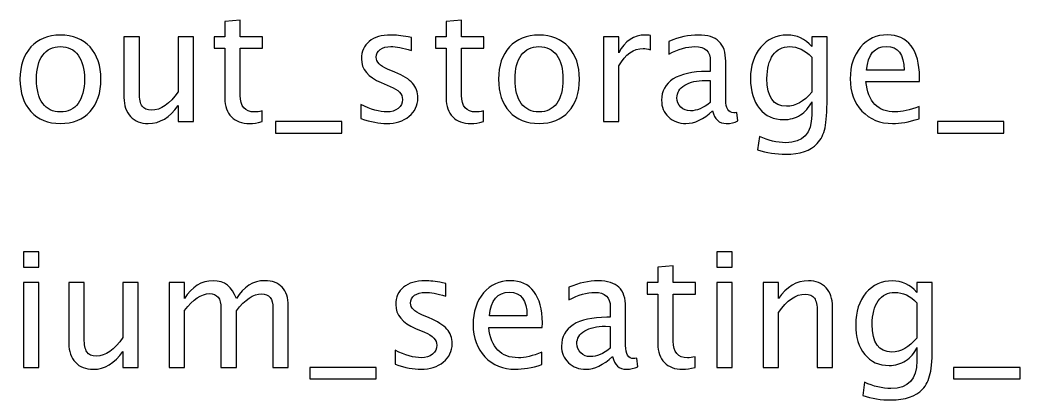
# Model space of a CAD drawing. Header units: centimetres. Extents: x -70 to 51, y -60 to 73.
# Drawn here: x -14.43 to 17.35, y 59.83 to 71.9 of the extents above; entities that cross this region are included whole.
import ezdxf

# ---------------------------------------------------------------- set-up
doc = ezdxf.new("R2010")
doc.units = ezdxf.units.CM
doc.header["$MEASUREMENT"] = 0
doc.layers.add('Layer 1', color=7, linetype='Continuous')

msp = doc.modelspace()

# ---------------------------------------------------------------- linework, layer by layer
at = {"layer": 'Layer 1'}
for points, knots in [([(-6.73418, 68.67129), (-6.88489, 68.6298), (-7.01612, 68.60948), (-7.12703, 68.60948), (-7.12703, 68.60948), (-7.37595, 68.60948), (-7.56984, 68.6806), (-7.70869, 68.82284), (-7.70869, 68.82284), (-7.84839, 68.96508), (-7.91782, 69.16235), (-7.91782, 69.41551), (-7.91782, 69.41551), (-7.91782, 69.41551), (-7.91782, 70.99708), (-7.91782, 70.99708), (-7.91782, 70.99708), (-7.91782, 70.99708), (-8.25479, 70.99708), (-8.25479, 70.99708), (-8.25479, 70.99708), (-8.25479, 70.99708), (-8.25479, 71.36284), (-8.25479, 71.36284), (-8.25479, 71.36284), (-8.25479, 71.36284), (-7.91782, 71.36284), (-7.91782, 71.36284), (-7.91782, 71.36284), (-7.91782, 71.36284), (-7.91782, 71.84967), (-7.91782, 71.84967), (-7.91782, 71.84967), (-7.91782, 71.84967), (-7.43014, 71.89624), (-7.43014, 71.89624), (-7.43014, 71.89624), (-7.43014, 71.89624), (-7.43014, 71.36284), (-7.43014, 71.36284), (-7.43014, 71.36284), (-7.43014, 71.36284), (-6.72402, 71.36284), (-6.72402, 71.36284), (-6.72402, 71.36284), (-6.72402, 71.36284), (-6.72402, 70.99708), (-6.72402, 70.99708), (-6.72402, 70.99708), (-6.72402, 70.99708), (-7.43014, 70.99708), (-7.43014, 70.99708), (-7.43014, 70.99708), (-7.43014, 70.99708), (-7.43014, 69.50356), (-7.43014, 69.50356), (-7.43014, 69.50356), (-7.43014, 69.15135), (-7.27689, 68.97524), (-6.97125, 68.97524), (-6.97125, 68.97524), (-6.90605, 68.97524), (-6.82731, 68.98625), (-6.73418, 69.00741), (-6.73418, 69.00741), (-6.73418, 69.00741), (-6.73418, 68.67129), (-6.73418, 68.67129)], [0, 0, 0, 0, 0.05555556, 0.05555556, 0.05555556, 0.05555556, 0.11111111, 0.11111111, 0.11111111, 0.11111111, 0.16666667, 0.16666667, 0.16666667, 0.16666667, 0.22222222, 0.22222222, 0.22222222, 0.22222222, 0.27777778, 0.27777778, 0.27777778, 0.27777778, 0.33333333, 0.33333333, 0.33333333, 0.33333333, 0.38888889, 0.38888889, 0.38888889, 0.38888889, 0.44444444, 0.44444444, 0.44444444, 0.44444444, 0.5, 0.5, 0.5, 0.5, 0.55555556, 0.55555556, 0.55555556, 0.55555556, 0.61111111, 0.61111111, 0.61111111, 0.61111111, 0.66666667, 0.66666667, 0.66666667, 0.66666667, 0.72222222, 0.72222222, 0.72222222, 0.72222222, 0.77777778, 0.77777778, 0.77777778, 0.77777778, 0.83333333, 0.83333333, 0.83333333, 0.83333333, 0.88888889, 0.88888889, 0.88888889, 0.88888889, 1, 1, 1, 1]), ([(0.29569, 68.67129), (0.14498, 68.6298), (0.01375, 68.60948), (-0.09716, 68.60948), (-0.09716, 68.60948), (-0.34608, 68.60948), (-0.53997, 68.6806), (-0.67882, 68.82284), (-0.67882, 68.82284), (-0.81852, 68.96508), (-0.88795, 69.16235), (-0.88795, 69.41551), (-0.88795, 69.41551), (-0.88795, 69.41551), (-0.88795, 70.99708), (-0.88795, 70.99708), (-0.88795, 70.99708), (-0.88795, 70.99708), (-1.22492, 70.99708), (-1.22492, 70.99708), (-1.22492, 70.99708), (-1.22492, 70.99708), (-1.22492, 71.36284), (-1.22492, 71.36284), (-1.22492, 71.36284), (-1.22492, 71.36284), (-0.88795, 71.36284), (-0.88795, 71.36284), (-0.88795, 71.36284), (-0.88795, 71.36284), (-0.88795, 71.84967), (-0.88795, 71.84967), (-0.88795, 71.84967), (-0.88795, 71.84967), (-0.40027, 71.89624), (-0.40027, 71.89624), (-0.40027, 71.89624), (-0.40027, 71.89624), (-0.40027, 71.36284), (-0.40027, 71.36284), (-0.40027, 71.36284), (-0.40027, 71.36284), (0.30585, 71.36284), (0.30585, 71.36284), (0.30585, 71.36284), (0.30585, 71.36284), (0.30585, 70.99708), (0.30585, 70.99708), (0.30585, 70.99708), (0.30585, 70.99708), (-0.40027, 70.99708), (-0.40027, 70.99708), (-0.40027, 70.99708), (-0.40027, 70.99708), (-0.40027, 69.50356), (-0.40027, 69.50356), (-0.40027, 69.50356), (-0.40027, 69.15135), (-0.24702, 68.97524), (0.05862, 68.97524), (0.05862, 68.97524), (0.12382, 68.97524), (0.20256, 68.98625), (0.29569, 69.00741), (0.29569, 69.00741), (0.29569, 69.00741), (0.29569, 68.67129), (0.29569, 68.67129)], [0, 0, 0, 0, 0.05555556, 0.05555556, 0.05555556, 0.05555556, 0.11111111, 0.11111111, 0.11111111, 0.11111111, 0.16666667, 0.16666667, 0.16666667, 0.16666667, 0.22222222, 0.22222222, 0.22222222, 0.22222222, 0.27777778, 0.27777778, 0.27777778, 0.27777778, 0.33333333, 0.33333333, 0.33333333, 0.33333333, 0.38888889, 0.38888889, 0.38888889, 0.38888889, 0.44444444, 0.44444444, 0.44444444, 0.44444444, 0.5, 0.5, 0.5, 0.5, 0.55555556, 0.55555556, 0.55555556, 0.55555556, 0.61111111, 0.61111111, 0.61111111, 0.61111111, 0.66666667, 0.66666667, 0.66666667, 0.66666667, 0.72222222, 0.72222222, 0.72222222, 0.72222222, 0.77777778, 0.77777778, 0.77777778, 0.77777778, 0.83333333, 0.83333333, 0.83333333, 0.83333333, 0.88888889, 0.88888889, 0.88888889, 0.88888889, 1, 1, 1, 1]), ([(-13.14006, 68.60948), (-13.53545, 68.60948), (-13.84872, 68.73563), (-14.07901, 68.98794), (-14.07901, 68.98794), (-14.31015, 69.24025), (-14.4253, 69.58315), (-14.4253, 70.01579), (-14.4253, 70.01579), (-14.4253, 70.44759), (-14.31015, 70.78965), (-14.07901, 71.04111), (-14.07901, 71.04111), (-13.84872, 71.29257), (-13.53545, 71.41872), (-13.14006, 71.41872), (-13.14006, 71.41872), (-12.74467, 71.41872), (-12.4314, 71.29257), (-12.20111, 71.04111), (-12.20111, 71.04111), (-11.96997, 70.78965), (-11.85482, 70.44759), (-11.85482, 70.01579), (-11.85482, 70.01579), (-11.85482, 69.58315), (-11.96997, 69.24025), (-12.20111, 68.98794), (-12.20111, 68.98794), (-12.4314, 68.73563), (-12.74467, 68.60948), (-13.14006, 68.60948)], [0, 0, 0, 0, 0.11111111, 0.11111111, 0.11111111, 0.11111111, 0.22222222, 0.22222222, 0.22222222, 0.22222222, 0.33333333, 0.33333333, 0.33333333, 0.33333333, 0.44444444, 0.44444444, 0.44444444, 0.44444444, 0.55555556, 0.55555556, 0.55555556, 0.55555556, 0.66666667, 0.66666667, 0.66666667, 0.66666667, 0.77777778, 0.77777778, 0.77777778, 0.77777778, 1, 1, 1, 1]), ([(-9.40457, 68.67044), (-9.40457, 68.67044), (-9.40457, 69.17675), (-9.40457, 69.17675), (-9.40457, 69.17675), (-9.6645, 68.79829), (-9.9803, 68.60948), (-10.35114, 68.60948), (-10.35114, 68.60948), (-10.58652, 68.60948), (-10.77363, 68.68314), (-10.91248, 68.83131), (-10.91248, 68.83131), (-11.05218, 68.97947), (-11.12161, 69.17844), (-11.12161, 69.4299), (-11.12161, 69.4299), (-11.12161, 69.4299), (-11.12161, 71.36284), (-11.12161, 71.36284), (-11.12161, 71.36284), (-11.12161, 71.36284), (-10.63393, 71.36284), (-10.63393, 71.36284), (-10.63393, 71.36284), (-10.63393, 71.36284), (-10.63393, 69.58907), (-10.63393, 69.58907), (-10.63393, 69.58907), (-10.63393, 69.38672), (-10.6043, 69.24363), (-10.54588, 69.15897), (-10.54588, 69.15897), (-10.48661, 69.07345), (-10.3884, 69.03112), (-10.25039, 69.03112), (-10.25039, 69.03112), (-9.95236, 69.03112), (-9.66958, 69.2267), (-9.40457, 69.61871), (-9.40457, 69.61871), (-9.40457, 69.61871), (-9.40457, 71.36284), (-9.40457, 71.36284), (-9.40457, 71.36284), (-9.40457, 71.36284), (-8.91689, 71.36284), (-8.91689, 71.36284), (-8.91689, 71.36284), (-8.91689, 71.36284), (-8.91689, 68.67044), (-8.91689, 68.67044), (-8.91689, 68.67044), (-8.91689, 68.67044), (-9.40457, 68.67044), (-9.40457, 68.67044)], [0, 0, 0, 0, 0.06666667, 0.06666667, 0.06666667, 0.06666667, 0.13333333, 0.13333333, 0.13333333, 0.13333333, 0.2, 0.2, 0.2, 0.2, 0.26666667, 0.26666667, 0.26666667, 0.26666667, 0.33333333, 0.33333333, 0.33333333, 0.33333333, 0.4, 0.4, 0.4, 0.4, 0.46666667, 0.46666667, 0.46666667, 0.46666667, 0.53333333, 0.53333333, 0.53333333, 0.53333333, 0.6, 0.6, 0.6, 0.6, 0.66666667, 0.66666667, 0.66666667, 0.66666667, 0.73333333, 0.73333333, 0.73333333, 0.73333333, 0.8, 0.8, 0.8, 0.8, 0.86666667, 0.86666667, 0.86666667, 0.86666667, 1, 1, 1, 1]), ([(-3.59474, 68.76696), (-3.59474, 68.76696), (-3.59474, 69.214), (-3.59474, 69.214), (-3.59474, 69.214), (-3.27555, 69.05483), (-2.99869, 68.97524), (-2.76247, 68.97524), (-2.76247, 68.97524), (-2.62192, 68.97524), (-2.50508, 69.01334), (-2.41279, 69.08954), (-2.41279, 69.08954), (-2.32051, 69.16489), (-2.27394, 69.25972), (-2.27394, 69.37402), (-2.27394, 69.37402), (-2.27394, 69.54081), (-2.40348, 69.67882), (-2.66256, 69.78804), (-2.66256, 69.78804), (-2.66256, 69.78804), (-2.94789, 69.90911), (-2.94789, 69.90911), (-2.94789, 69.90911), (-3.36868, 70.08353), (-3.5795, 70.33583), (-3.5795, 70.66349), (-3.5795, 70.66349), (-3.5795, 70.89802), (-3.49653, 71.08259), (-3.33058, 71.21721), (-3.33058, 71.21721), (-3.16463, 71.35183), (-2.93688, 71.41872), (-2.64817, 71.41872), (-2.64817, 71.41872), (-2.49831, 71.41872), (-2.31204, 71.3984), (-2.09106, 71.35691), (-2.09106, 71.35691), (-2.09106, 71.35691), (-1.98946, 71.33744), (-1.98946, 71.33744), (-1.98946, 71.33744), (-1.98946, 71.33744), (-1.98946, 70.93104), (-1.98946, 70.93104), (-1.98946, 70.93104), (-2.26124, 71.01232), (-2.47799, 71.05296), (-2.6397, 71.05296), (-2.6397, 71.05296), (-2.78194, 71.05296), (-2.89455, 71.02163), (-2.98006, 70.95983), (-2.98006, 70.95983), (-3.06473, 70.89802), (-3.10706, 70.81505), (-3.10706, 70.71091), (-3.10706, 70.71091), (-3.10706, 70.56443), (-2.98853, 70.43997), (-2.75061, 70.33922), (-2.75061, 70.33922), (-2.75061, 70.33922), (-2.51609, 70.24016), (-2.51609, 70.24016), (-2.51609, 70.24016), (-2.25023, 70.1284), (-2.06227, 70.00987), (-1.95221, 69.88541), (-1.95221, 69.88541), (-1.84129, 69.76095), (-1.78626, 69.60516), (-1.78626, 69.41889), (-1.78626, 69.41889), (-1.78626, 69.18267), (-1.87939, 68.98879), (-2.06651, 68.83723), (-2.06651, 68.83723), (-2.25277, 68.68568), (-2.49153, 68.60948), (-2.78194, 68.60948), (-2.78194, 68.60948), (-3.00546, 68.60948), (-3.27555, 68.66197), (-3.59474, 68.76696)], [0, 0, 0, 0, 0.04347826, 0.04347826, 0.04347826, 0.04347826, 0.08695652, 0.08695652, 0.08695652, 0.08695652, 0.13043478, 0.13043478, 0.13043478, 0.13043478, 0.17391304, 0.17391304, 0.17391304, 0.17391304, 0.2173913, 0.2173913, 0.2173913, 0.2173913, 0.26086957, 0.26086957, 0.26086957, 0.26086957, 0.30434783, 0.30434783, 0.30434783, 0.30434783, 0.34782609, 0.34782609, 0.34782609, 0.34782609, 0.39130435, 0.39130435, 0.39130435, 0.39130435, 0.43478261, 0.43478261, 0.43478261, 0.43478261, 0.47826087, 0.47826087, 0.47826087, 0.47826087, 0.52173913, 0.52173913, 0.52173913, 0.52173913, 0.56521739, 0.56521739, 0.56521739, 0.56521739, 0.60869565, 0.60869565, 0.60869565, 0.60869565, 0.65217391, 0.65217391, 0.65217391, 0.65217391, 0.69565217, 0.69565217, 0.69565217, 0.69565217, 0.73913043, 0.73913043, 0.73913043, 0.73913043, 0.7826087, 0.7826087, 0.7826087, 0.7826087, 0.82608696, 0.82608696, 0.82608696, 0.82608696, 0.86956522, 0.86956522, 0.86956522, 0.86956522, 0.91304348, 0.91304348, 0.91304348, 0.91304348, 1, 1, 1, 1]), ([(2.06353, 68.60948), (1.66814, 68.60948), (1.35487, 68.73563), (1.12458, 68.98794), (1.12458, 68.98794), (0.89344, 69.24025), (0.77829, 69.58315), (0.77829, 70.01579), (0.77829, 70.01579), (0.77829, 70.44759), (0.89344, 70.78965), (1.12458, 71.04111), (1.12458, 71.04111), (1.35487, 71.29257), (1.66814, 71.41872), (2.06353, 71.41872), (2.06353, 71.41872), (2.45892, 71.41872), (2.77219, 71.29257), (3.00248, 71.04111), (3.00248, 71.04111), (3.23362, 70.78965), (3.34877, 70.44759), (3.34877, 70.01579), (3.34877, 70.01579), (3.34877, 69.58315), (3.23362, 69.24025), (3.00248, 68.98794), (3.00248, 68.98794), (2.77219, 68.73563), (2.45892, 68.60948), (2.06353, 68.60948)], [0, 0, 0, 0, 0.11111111, 0.11111111, 0.11111111, 0.11111111, 0.22222222, 0.22222222, 0.22222222, 0.22222222, 0.33333333, 0.33333333, 0.33333333, 0.33333333, 0.44444444, 0.44444444, 0.44444444, 0.44444444, 0.55555556, 0.55555556, 0.55555556, 0.55555556, 0.66666667, 0.66666667, 0.66666667, 0.66666667, 0.77777778, 0.77777778, 0.77777778, 0.77777778, 1, 1, 1, 1]), ([(4.11246, 68.67044), (4.11246, 68.67044), (4.11246, 71.36284), (4.11246, 71.36284), (4.11246, 71.36284), (4.11246, 71.36284), (4.60014, 71.36284), (4.60014, 71.36284), (4.60014, 71.36284), (4.60014, 71.36284), (4.60014, 70.85399), (4.60014, 70.85399), (4.60014, 70.85399), (4.79403, 71.23076), (5.07512, 71.41872), (5.44427, 71.41872), (5.44427, 71.41872), (5.49422, 71.41872), (5.54671, 71.41449), (5.6009, 71.40602), (5.6009, 71.40602), (5.6009, 71.40602), (5.6009, 70.94967), (5.6009, 70.94967), (5.6009, 70.94967), (5.51623, 70.97761), (5.44173, 70.992), (5.37738, 70.992), (5.37738, 70.992), (5.0675, 70.992), (4.80842, 70.80912), (4.60014, 70.44251), (4.60014, 70.44251), (4.60014, 70.44251), (4.60014, 68.67044), (4.60014, 68.67044), (4.60014, 68.67044), (4.60014, 68.67044), (4.11246, 68.67044), (4.11246, 68.67044)], [0, 0, 0, 0, 0.09090909, 0.09090909, 0.09090909, 0.09090909, 0.18181818, 0.18181818, 0.18181818, 0.18181818, 0.27272727, 0.27272727, 0.27272727, 0.27272727, 0.36363636, 0.36363636, 0.36363636, 0.36363636, 0.45454545, 0.45454545, 0.45454545, 0.45454545, 0.54545455, 0.54545455, 0.54545455, 0.54545455, 0.63636364, 0.63636364, 0.63636364, 0.63636364, 0.72727273, 0.72727273, 0.72727273, 0.72727273, 0.81818182, 0.81818182, 0.81818182, 0.81818182, 1, 1, 1, 1]), ([(7.57872, 69.01334), (7.28577, 68.7441), (7.00383, 68.60948), (6.7329, 68.60948), (6.7329, 68.60948), (6.51022, 68.60948), (6.3248, 68.67891), (6.17833, 68.81861), (6.17833, 68.81861), (6.03101, 68.95831), (5.95735, 69.13441), (5.95735, 69.34693), (5.95735, 69.34693), (5.95735, 69.64072), (6.08096, 69.86678), (6.32819, 70.02426), (6.32819, 70.02426), (6.57542, 70.18174), (6.93017, 70.26048), (7.39245, 70.26048), (7.39245, 70.26048), (7.39245, 70.26048), (7.50675, 70.26048), (7.50675, 70.26048), (7.50675, 70.26048), (7.50675, 70.26048), (7.50675, 70.58475), (7.50675, 70.58475), (7.50675, 70.58475), (7.50675, 70.89717), (7.34419, 71.05296), (7.01822, 71.05296), (7.01822, 71.05296), (6.76592, 71.05296), (6.4899, 70.97337), (6.19103, 70.8142), (6.19103, 70.8142), (6.19103, 70.8142), (6.19103, 71.21552), (6.19103, 71.21552), (6.19103, 71.21552), (6.51954, 71.35099), (6.82942, 71.41872), (7.11982, 71.41872), (7.11982, 71.41872), (7.4187, 71.41872), (7.63968, 71.35099), (7.78107, 71.21467), (7.78107, 71.21467), (7.92331, 71.07836), (7.99443, 70.86839), (7.99443, 70.58475), (7.99443, 70.58475), (7.99443, 70.58475), (7.99443, 69.36809), (7.99443, 69.36809), (7.99443, 69.36809), (7.99443, 69.08954), (8.07994, 68.94984), (8.25182, 68.94984), (8.25182, 68.94984), (8.27298, 68.94984), (8.30431, 68.95323), (8.3458, 68.96), (8.3458, 68.96), (8.3458, 68.96), (8.38051, 68.68907), (8.38051, 68.68907), (8.38051, 68.68907), (8.2696, 68.63573), (8.14768, 68.60948), (8.0139, 68.60948), (8.0139, 68.60948), (7.78615, 68.60948), (7.64137, 68.7441), (7.57872, 69.01334)], [0, 0, 0, 0, 0.05, 0.05, 0.05, 0.05, 0.1, 0.1, 0.1, 0.1, 0.15, 0.15, 0.15, 0.15, 0.2, 0.2, 0.2, 0.2, 0.25, 0.25, 0.25, 0.25, 0.3, 0.3, 0.3, 0.3, 0.35, 0.35, 0.35, 0.35, 0.4, 0.4, 0.4, 0.4, 0.45, 0.45, 0.45, 0.45, 0.5, 0.5, 0.5, 0.5, 0.55, 0.55, 0.55, 0.55, 0.6, 0.6, 0.6, 0.6, 0.65, 0.65, 0.65, 0.65, 0.7, 0.7, 0.7, 0.7, 0.75, 0.75, 0.75, 0.75, 0.8, 0.8, 0.8, 0.8, 0.85, 0.85, 0.85, 0.85, 0.9, 0.9, 0.9, 0.9, 1, 1, 1, 1]), ([(9.0062, 67.77636), (9.0062, 67.77636), (9.06377, 68.198), (9.06377, 68.198), (9.06377, 68.198), (9.34656, 68.06592), (9.62681, 67.99988), (9.90367, 67.99988), (9.90367, 67.99988), (10.45315, 67.99988), (10.72832, 68.29113), (10.72832, 68.87279), (10.72832, 68.87279), (10.72832, 68.87279), (10.72832, 69.29613), (10.72832, 69.29613), (10.72832, 69.29613), (10.64365, 69.11748), (10.52343, 68.97947), (10.36679, 68.88041), (10.36679, 68.88041), (10.21016, 68.78135), (10.03575, 68.7314), (9.84355, 68.7314), (9.84355, 68.7314), (9.51759, 68.7314), (9.25935, 68.84824), (9.06885, 69.08192), (9.06885, 69.08192), (8.87835, 69.3156), (8.78268, 69.63225), (8.78268, 70.03188), (8.78268, 70.03188), (8.78268, 70.44082), (8.89105, 70.77441), (9.1078, 71.03264), (9.1078, 71.03264), (9.32539, 71.29003), (9.60564, 71.41872), (9.95023, 71.41872), (9.95023, 71.41872), (10.25165, 71.41872), (10.51157, 71.2968), (10.72832, 71.05211), (10.72832, 71.05211), (10.72832, 71.05211), (10.72832, 71.36284), (10.72832, 71.36284), (10.72832, 71.36284), (10.72832, 71.36284), (11.216, 71.36284), (11.216, 71.36284), (11.216, 71.36284), (11.216, 71.36284), (11.216, 69.40535), (11.216, 69.40535), (11.216, 69.40535), (11.216, 68.98455), (11.19399, 68.67298), (11.14996, 68.47063), (11.14996, 68.47063), (11.10678, 68.26827), (11.02381, 68.10233), (10.90358, 67.97363), (10.90358, 67.97363), (10.69022, 67.74757), (10.35663, 67.63412), (9.90367, 67.63412), (9.90367, 67.63412), (9.59294, 67.63412), (9.29407, 67.68153), (9.0062, 67.77636)], [0, 0, 0, 0, 0.05263158, 0.05263158, 0.05263158, 0.05263158, 0.10526316, 0.10526316, 0.10526316, 0.10526316, 0.15789474, 0.15789474, 0.15789474, 0.15789474, 0.21052632, 0.21052632, 0.21052632, 0.21052632, 0.26315789, 0.26315789, 0.26315789, 0.26315789, 0.31578947, 0.31578947, 0.31578947, 0.31578947, 0.36842105, 0.36842105, 0.36842105, 0.36842105, 0.42105263, 0.42105263, 0.42105263, 0.42105263, 0.47368421, 0.47368421, 0.47368421, 0.47368421, 0.52631579, 0.52631579, 0.52631579, 0.52631579, 0.57894737, 0.57894737, 0.57894737, 0.57894737, 0.63157895, 0.63157895, 0.63157895, 0.63157895, 0.68421053, 0.68421053, 0.68421053, 0.68421053, 0.73684211, 0.73684211, 0.73684211, 0.73684211, 0.78947368, 0.78947368, 0.78947368, 0.78947368, 0.84210526, 0.84210526, 0.84210526, 0.84210526, 0.89473684, 0.89473684, 0.89473684, 0.89473684, 1, 1, 1, 1]), ([(14.13954, 68.7568), (13.81188, 68.65859), (13.53163, 68.60948), (13.29795, 68.60948), (13.29795, 68.60948), (12.89917, 68.60948), (12.5749, 68.74156), (12.32513, 69.00487), (12.32513, 69.00487), (12.07537, 69.26819), (11.95006, 69.60939), (11.95006, 70.02934), (11.95006, 70.02934), (11.95006, 70.43659), (12.06013, 70.77102), (12.28111, 71.03264), (12.28111, 71.03264), (12.50209, 71.29341), (12.78487, 71.4238), (13.12947, 71.4238), (13.12947, 71.4238), (13.45543, 71.4238), (13.70774, 71.30781), (13.88554, 71.07582), (13.88554, 71.07582), (14.06334, 70.84383), (14.15224, 70.51533), (14.15224, 70.08945), (14.15224, 70.08945), (14.15224, 70.08945), (14.1497, 69.94044), (14.1497, 69.94044), (14.1497, 69.94044), (14.1497, 69.94044), (12.4479, 69.94044), (12.4479, 69.94044), (12.4479, 69.94044), (12.51902, 69.29697), (12.83313, 68.97524), (13.38939, 68.97524), (13.38939, 68.97524), (13.59344, 68.97524), (13.84321, 69.03281), (14.13954, 69.14796), (14.13954, 69.14796), (14.13954, 69.14796), (14.13954, 68.7568), (14.13954, 68.7568)], [0, 0, 0, 0, 0.07692308, 0.07692308, 0.07692308, 0.07692308, 0.15384615, 0.15384615, 0.15384615, 0.15384615, 0.23076923, 0.23076923, 0.23076923, 0.23076923, 0.30769231, 0.30769231, 0.30769231, 0.30769231, 0.38461538, 0.38461538, 0.38461538, 0.38461538, 0.46153846, 0.46153846, 0.46153846, 0.46153846, 0.53846154, 0.53846154, 0.53846154, 0.53846154, 0.61538462, 0.61538462, 0.61538462, 0.61538462, 0.69230769, 0.69230769, 0.69230769, 0.69230769, 0.76923077, 0.76923077, 0.76923077, 0.76923077, 0.84615385, 0.84615385, 0.84615385, 0.84615385, 1, 1, 1, 1]), ([(-13.14091, 68.97524), (-12.89961, 68.97524), (-12.71165, 69.06583), (-12.57787, 69.24787), (-12.57787, 69.24787), (-12.44495, 69.42905), (-12.37806, 69.68559), (-12.37806, 70.01579), (-12.37806, 70.01579), (-12.37806, 70.34515), (-12.44495, 70.60084), (-12.57787, 70.78203), (-12.57787, 70.78203), (-12.71165, 70.96237), (-12.89961, 71.05296), (-13.14091, 71.05296), (-13.14091, 71.05296), (-13.38305, 71.05296), (-13.57101, 70.96237), (-13.70309, 70.78203), (-13.70309, 70.78203), (-13.83602, 70.60084), (-13.90206, 70.34515), (-13.90206, 70.01579), (-13.90206, 70.01579), (-13.90206, 69.68559), (-13.83602, 69.42905), (-13.70309, 69.24787), (-13.70309, 69.24787), (-13.57101, 69.06583), (-13.38305, 68.97524), (-13.14091, 68.97524)], [0, 0, 0, 0, 0.11111111, 0.11111111, 0.11111111, 0.11111111, 0.22222222, 0.22222222, 0.22222222, 0.22222222, 0.33333333, 0.33333333, 0.33333333, 0.33333333, 0.44444444, 0.44444444, 0.44444444, 0.44444444, 0.55555556, 0.55555556, 0.55555556, 0.55555556, 0.66666667, 0.66666667, 0.66666667, 0.66666667, 0.77777778, 0.77777778, 0.77777778, 0.77777778, 1, 1, 1, 1]), ([(2.06268, 68.97524), (2.30398, 68.97524), (2.49194, 69.06583), (2.62572, 69.24787), (2.62572, 69.24787), (2.75864, 69.42905), (2.82553, 69.68559), (2.82553, 70.01579), (2.82553, 70.01579), (2.82553, 70.34515), (2.75864, 70.60084), (2.62572, 70.78203), (2.62572, 70.78203), (2.49194, 70.96237), (2.30398, 71.05296), (2.06268, 71.05296), (2.06268, 71.05296), (1.82054, 71.05296), (1.63258, 70.96237), (1.5005, 70.78203), (1.5005, 70.78203), (1.36757, 70.60084), (1.30153, 70.34515), (1.30153, 70.01579), (1.30153, 70.01579), (1.30153, 69.68559), (1.36757, 69.42905), (1.5005, 69.24787), (1.5005, 69.24787), (1.63258, 69.06583), (1.82054, 68.97524), (2.06268, 68.97524)], [0, 0, 0, 0, 0.11111111, 0.11111111, 0.11111111, 0.11111111, 0.22222222, 0.22222222, 0.22222222, 0.22222222, 0.33333333, 0.33333333, 0.33333333, 0.33333333, 0.44444444, 0.44444444, 0.44444444, 0.44444444, 0.55555556, 0.55555556, 0.55555556, 0.55555556, 0.66666667, 0.66666667, 0.66666667, 0.66666667, 0.77777778, 0.77777778, 0.77777778, 0.77777778, 1, 1, 1, 1]), ([(10.72832, 69.60177), (10.72832, 69.60177), (10.72832, 70.71853), (10.72832, 70.71853), (10.72832, 70.71853), (10.51327, 70.9412), (10.27874, 71.05296), (10.02559, 71.05296), (10.02559, 71.05296), (9.80037, 71.05296), (9.62427, 70.96321), (9.49727, 70.78287), (9.49727, 70.78287), (9.36942, 70.60338), (9.30592, 70.35361), (9.30592, 70.03527), (9.30592, 70.03527), (9.30592, 69.45022), (9.51335, 69.15812), (9.92907, 69.15812), (9.92907, 69.15812), (10.21185, 69.15812), (10.47855, 69.30629), (10.72832, 69.60177)], [0, 0, 0, 0, 0.14285714, 0.14285714, 0.14285714, 0.14285714, 0.28571429, 0.28571429, 0.28571429, 0.28571429, 0.42857143, 0.42857143, 0.42857143, 0.42857143, 0.57142857, 0.57142857, 0.57142857, 0.57142857, 0.71428571, 0.71428571, 0.71428571, 0.71428571, 1, 1, 1, 1]), ([(12.4733, 70.3062), (12.4733, 70.3062), (13.66202, 70.3062), (13.66202, 70.3062), (13.66202, 70.3062), (13.66202, 70.80743), (13.47491, 71.05804), (13.10153, 71.05804), (13.10153, 71.05804), (12.72561, 71.05804), (12.51648, 70.80743), (12.4733, 70.3062)], [0, 0, 0, 0, 0.25, 0.25, 0.25, 0.25, 0.5, 0.5, 0.5, 0.5, 1, 1, 1, 1]), ([(7.50675, 69.27919), (7.50675, 69.27919), (7.50675, 69.97092), (7.50675, 69.97092), (7.50675, 69.97092), (7.50675, 69.97092), (7.35012, 69.976), (7.35012, 69.976), (7.35012, 69.976), (7.07918, 69.976), (6.86074, 69.92605), (6.69395, 69.82614), (6.69395, 69.82614), (6.528, 69.72539), (6.44503, 69.59246), (6.44503, 69.42651), (6.44503, 69.42651), (6.44503, 69.31052), (6.48652, 69.21231), (6.56864, 69.13187), (6.56864, 69.13187), (6.65162, 69.05144), (6.75237, 69.0108), (6.87175, 69.0108), (6.87175, 69.0108), (7.07495, 69.0108), (7.28662, 69.10055), (7.50675, 69.27919)], [0, 0, 0, 0, 0.125, 0.125, 0.125, 0.125, 0.25, 0.25, 0.25, 0.25, 0.375, 0.375, 0.375, 0.375, 0.5, 0.5, 0.5, 0.5, 0.625, 0.625, 0.625, 0.625, 0.75, 0.75, 0.75, 0.75, 1, 1, 1, 1]), ([(-6.31254, 68.30468), (-6.31254, 68.30468), (-6.31254, 68.67044), (-6.31254, 68.67044), (-6.31254, 68.67044), (-6.31254, 68.67044), (-4.19926, 68.67044), (-4.19926, 68.67044), (-4.19926, 68.67044), (-4.19926, 68.67044), (-4.19926, 68.30468), (-4.19926, 68.30468), (-4.19926, 68.30468), (-4.19926, 68.30468), (-6.31254, 68.30468), (-6.31254, 68.30468)], [0, 0, 0, 0, 0.2, 0.2, 0.2, 0.2, 0.4, 0.4, 0.4, 0.4, 0.6, 0.6, 0.6, 0.6, 1, 1, 1, 1]), ([(14.71951, 68.30468), (14.71951, 68.30468), (14.71951, 68.67044), (14.71951, 68.67044), (14.71951, 68.67044), (14.71951, 68.67044), (16.83279, 68.67044), (16.83279, 68.67044), (16.83279, 68.67044), (16.83279, 68.67044), (16.83279, 68.30468), (16.83279, 68.30468), (16.83279, 68.30468), (16.83279, 68.30468), (14.71951, 68.30468), (14.71951, 68.30468)], [0, 0, 0, 0, 0.2, 0.2, 0.2, 0.2, 0.4, 0.4, 0.4, 0.4, 0.6, 0.6, 0.6, 0.6, 1, 1, 1, 1]), ([(-14.31186, 64.04933), (-14.31186, 64.04933), (-14.31186, 64.53701), (-14.31186, 64.53701), (-14.31186, 64.53701), (-14.31186, 64.53701), (-13.82418, 64.53701), (-13.82418, 64.53701), (-13.82418, 64.53701), (-13.82418, 64.53701), (-13.82418, 64.04933), (-13.82418, 64.04933), (-13.82418, 64.04933), (-13.82418, 64.04933), (-14.31186, 64.04933), (-14.31186, 64.04933)], [0, 0, 0, 0, 0.2, 0.2, 0.2, 0.2, 0.4, 0.4, 0.4, 0.4, 0.6, 0.6, 0.6, 0.6, 1, 1, 1, 1]), ([(7.71757, 64.04933), (7.71757, 64.04933), (7.71757, 64.53701), (7.71757, 64.53701), (7.71757, 64.53701), (7.71757, 64.53701), (8.20525, 64.53701), (8.20525, 64.53701), (8.20525, 64.53701), (8.20525, 64.53701), (8.20525, 64.04933), (8.20525, 64.04933), (8.20525, 64.04933), (8.20525, 64.04933), (7.71757, 64.04933), (7.71757, 64.04933)], [0, 0, 0, 0, 0.2, 0.2, 0.2, 0.2, 0.4, 0.4, 0.4, 0.4, 0.6, 0.6, 0.6, 0.6, 1, 1, 1, 1]), ([(7.02161, 60.86502), (6.8709, 60.82353), (6.73967, 60.80321), (6.62876, 60.80321), (6.62876, 60.80321), (6.37984, 60.80321), (6.18595, 60.87433), (6.0471, 61.01657), (6.0471, 61.01657), (5.9074, 61.15881), (5.83797, 61.35608), (5.83797, 61.60924), (5.83797, 61.60924), (5.83797, 61.60924), (5.83797, 63.19081), (5.83797, 63.19081), (5.83797, 63.19081), (5.83797, 63.19081), (5.501, 63.19081), (5.501, 63.19081), (5.501, 63.19081), (5.501, 63.19081), (5.501, 63.55657), (5.501, 63.55657), (5.501, 63.55657), (5.501, 63.55657), (5.83797, 63.55657), (5.83797, 63.55657), (5.83797, 63.55657), (5.83797, 63.55657), (5.83797, 64.0434), (5.83797, 64.0434), (5.83797, 64.0434), (5.83797, 64.0434), (6.32565, 64.08997), (6.32565, 64.08997), (6.32565, 64.08997), (6.32565, 64.08997), (6.32565, 63.55657), (6.32565, 63.55657), (6.32565, 63.55657), (6.32565, 63.55657), (7.03177, 63.55657), (7.03177, 63.55657), (7.03177, 63.55657), (7.03177, 63.55657), (7.03177, 63.19081), (7.03177, 63.19081), (7.03177, 63.19081), (7.03177, 63.19081), (6.32565, 63.19081), (6.32565, 63.19081), (6.32565, 63.19081), (6.32565, 63.19081), (6.32565, 61.69729), (6.32565, 61.69729), (6.32565, 61.69729), (6.32565, 61.34508), (6.4789, 61.16897), (6.78454, 61.16897), (6.78454, 61.16897), (6.84974, 61.16897), (6.92848, 61.17998), (7.02161, 61.20114), (7.02161, 61.20114), (7.02161, 61.20114), (7.02161, 60.86502), (7.02161, 60.86502)], [0, 0, 0, 0, 0.05555556, 0.05555556, 0.05555556, 0.05555556, 0.11111111, 0.11111111, 0.11111111, 0.11111111, 0.16666667, 0.16666667, 0.16666667, 0.16666667, 0.22222222, 0.22222222, 0.22222222, 0.22222222, 0.27777778, 0.27777778, 0.27777778, 0.27777778, 0.33333333, 0.33333333, 0.33333333, 0.33333333, 0.38888889, 0.38888889, 0.38888889, 0.38888889, 0.44444444, 0.44444444, 0.44444444, 0.44444444, 0.5, 0.5, 0.5, 0.5, 0.55555556, 0.55555556, 0.55555556, 0.55555556, 0.61111111, 0.61111111, 0.61111111, 0.61111111, 0.66666667, 0.66666667, 0.66666667, 0.66666667, 0.72222222, 0.72222222, 0.72222222, 0.72222222, 0.77777778, 0.77777778, 0.77777778, 0.77777778, 0.83333333, 0.83333333, 0.83333333, 0.83333333, 0.88888889, 0.88888889, 0.88888889, 0.88888889, 1, 1, 1, 1]), ([(-14.31186, 60.86417), (-14.31186, 60.86417), (-14.31186, 63.55657), (-14.31186, 63.55657), (-14.31186, 63.55657), (-14.31186, 63.55657), (-13.82418, 63.55657), (-13.82418, 63.55657), (-13.82418, 63.55657), (-13.82418, 63.55657), (-13.82418, 60.86417), (-13.82418, 60.86417), (-13.82418, 60.86417), (-13.82418, 60.86417), (-14.31186, 60.86417), (-14.31186, 60.86417)], [0, 0, 0, 0, 0.2, 0.2, 0.2, 0.2, 0.4, 0.4, 0.4, 0.4, 0.6, 0.6, 0.6, 0.6, 1, 1, 1, 1]), ([(-11.15718, 60.86417), (-11.15718, 60.86417), (-11.15718, 61.37048), (-11.15718, 61.37048), (-11.15718, 61.37048), (-11.41711, 60.99202), (-11.73291, 60.80321), (-12.10375, 60.80321), (-12.10375, 60.80321), (-12.33913, 60.80321), (-12.52624, 60.87687), (-12.66509, 61.02504), (-12.66509, 61.02504), (-12.80479, 61.1732), (-12.87422, 61.37217), (-12.87422, 61.62363), (-12.87422, 61.62363), (-12.87422, 61.62363), (-12.87422, 63.55657), (-12.87422, 63.55657), (-12.87422, 63.55657), (-12.87422, 63.55657), (-12.38654, 63.55657), (-12.38654, 63.55657), (-12.38654, 63.55657), (-12.38654, 63.55657), (-12.38654, 61.7828), (-12.38654, 61.7828), (-12.38654, 61.7828), (-12.38654, 61.58045), (-12.35691, 61.43736), (-12.29849, 61.3527), (-12.29849, 61.3527), (-12.23922, 61.26718), (-12.14101, 61.22485), (-12.003, 61.22485), (-12.003, 61.22485), (-11.70497, 61.22485), (-11.42219, 61.42043), (-11.15718, 61.81244), (-11.15718, 61.81244), (-11.15718, 61.81244), (-11.15718, 63.55657), (-11.15718, 63.55657), (-11.15718, 63.55657), (-11.15718, 63.55657), (-10.6695, 63.55657), (-10.6695, 63.55657), (-10.6695, 63.55657), (-10.6695, 63.55657), (-10.6695, 60.86417), (-10.6695, 60.86417), (-10.6695, 60.86417), (-10.6695, 60.86417), (-11.15718, 60.86417), (-11.15718, 60.86417)], [0, 0, 0, 0, 0.06666667, 0.06666667, 0.06666667, 0.06666667, 0.13333333, 0.13333333, 0.13333333, 0.13333333, 0.2, 0.2, 0.2, 0.2, 0.26666667, 0.26666667, 0.26666667, 0.26666667, 0.33333333, 0.33333333, 0.33333333, 0.33333333, 0.4, 0.4, 0.4, 0.4, 0.46666667, 0.46666667, 0.46666667, 0.46666667, 0.53333333, 0.53333333, 0.53333333, 0.53333333, 0.6, 0.6, 0.6, 0.6, 0.66666667, 0.66666667, 0.66666667, 0.66666667, 0.73333333, 0.73333333, 0.73333333, 0.73333333, 0.8, 0.8, 0.8, 0.8, 0.86666667, 0.86666667, 0.86666667, 0.86666667, 1, 1, 1, 1]), ([(-9.69075, 60.86417), (-9.69075, 60.86417), (-9.69075, 63.55657), (-9.69075, 63.55657), (-9.69075, 63.55657), (-9.69075, 63.55657), (-9.20307, 63.55657), (-9.20307, 63.55657), (-9.20307, 63.55657), (-9.20307, 63.55657), (-9.20307, 63.04772), (-9.20307, 63.04772), (-9.20307, 63.04772), (-8.96516, 63.42449), (-8.66036, 63.61245), (-8.28698, 63.61245), (-8.28698, 63.61245), (-7.92714, 63.61245), (-7.68246, 63.42449), (-7.55207, 63.04772), (-7.55207, 63.04772), (-7.32093, 63.42788), (-7.01952, 63.61753), (-6.64952, 63.61753), (-6.64952, 63.61753), (-6.4133, 63.61753), (-6.22958, 63.5481), (-6.09834, 63.4084), (-6.09834, 63.4084), (-5.96711, 63.2687), (-5.90107, 63.07312), (-5.90107, 62.82166), (-5.90107, 62.82166), (-5.90107, 62.82166), (-5.90107, 60.86417), (-5.90107, 60.86417), (-5.90107, 60.86417), (-5.90107, 60.86417), (-6.38875, 60.86417), (-6.38875, 60.86417), (-6.38875, 60.86417), (-6.38875, 60.86417), (-6.38875, 62.74123), (-6.38875, 62.74123), (-6.38875, 62.74123), (-6.38875, 63.04772), (-6.51067, 63.20097), (-6.75451, 63.20097), (-6.75451, 63.20097), (-7.00766, 63.20097), (-7.27352, 63.02232), (-7.55207, 62.66418), (-7.55207, 62.66418), (-7.55207, 62.66418), (-7.55207, 60.86417), (-7.55207, 60.86417), (-7.55207, 60.86417), (-7.55207, 60.86417), (-8.03975, 60.86417), (-8.03975, 60.86417), (-8.03975, 60.86417), (-8.03975, 60.86417), (-8.03975, 62.74292), (-8.03975, 62.74292), (-8.03975, 62.74292), (-8.03975, 63.05196), (-8.16336, 63.20605), (-8.41144, 63.20605), (-8.41144, 63.20605), (-8.65782, 63.20605), (-8.92198, 63.02656), (-9.20307, 62.66672), (-9.20307, 62.66672), (-9.20307, 62.66672), (-9.20307, 60.86417), (-9.20307, 60.86417), (-9.20307, 60.86417), (-9.20307, 60.86417), (-9.69075, 60.86417), (-9.69075, 60.86417)], [0, 0, 0, 0, 0.04761905, 0.04761905, 0.04761905, 0.04761905, 0.0952381, 0.0952381, 0.0952381, 0.0952381, 0.14285714, 0.14285714, 0.14285714, 0.14285714, 0.19047619, 0.19047619, 0.19047619, 0.19047619, 0.23809524, 0.23809524, 0.23809524, 0.23809524, 0.28571429, 0.28571429, 0.28571429, 0.28571429, 0.33333333, 0.33333333, 0.33333333, 0.33333333, 0.38095238, 0.38095238, 0.38095238, 0.38095238, 0.42857143, 0.42857143, 0.42857143, 0.42857143, 0.47619048, 0.47619048, 0.47619048, 0.47619048, 0.52380952, 0.52380952, 0.52380952, 0.52380952, 0.57142857, 0.57142857, 0.57142857, 0.57142857, 0.61904762, 0.61904762, 0.61904762, 0.61904762, 0.66666667, 0.66666667, 0.66666667, 0.66666667, 0.71428571, 0.71428571, 0.71428571, 0.71428571, 0.76190476, 0.76190476, 0.76190476, 0.76190476, 0.80952381, 0.80952381, 0.80952381, 0.80952381, 0.85714286, 0.85714286, 0.85714286, 0.85714286, 0.9047619, 0.9047619, 0.9047619, 0.9047619, 1, 1, 1, 1]), ([(-2.50424, 60.96069), (-2.50424, 60.96069), (-2.50424, 61.40773), (-2.50424, 61.40773), (-2.50424, 61.40773), (-2.18505, 61.24856), (-1.90819, 61.16897), (-1.67197, 61.16897), (-1.67197, 61.16897), (-1.53142, 61.16897), (-1.41458, 61.20707), (-1.32229, 61.28327), (-1.32229, 61.28327), (-1.23001, 61.35862), (-1.18344, 61.45345), (-1.18344, 61.56775), (-1.18344, 61.56775), (-1.18344, 61.73454), (-1.31298, 61.87255), (-1.57206, 61.98177), (-1.57206, 61.98177), (-1.57206, 61.98177), (-1.85739, 62.10284), (-1.85739, 62.10284), (-1.85739, 62.10284), (-2.27818, 62.27726), (-2.489, 62.52956), (-2.489, 62.85722), (-2.489, 62.85722), (-2.489, 63.09175), (-2.40603, 63.27632), (-2.24008, 63.41094), (-2.24008, 63.41094), (-2.07413, 63.54556), (-1.84638, 63.61245), (-1.55767, 63.61245), (-1.55767, 63.61245), (-1.40781, 63.61245), (-1.22154, 63.59213), (-1.00056, 63.55064), (-1.00056, 63.55064), (-1.00056, 63.55064), (-0.89896, 63.53117), (-0.89896, 63.53117), (-0.89896, 63.53117), (-0.89896, 63.53117), (-0.89896, 63.12477), (-0.89896, 63.12477), (-0.89896, 63.12477), (-1.17074, 63.20605), (-1.38749, 63.24669), (-1.5492, 63.24669), (-1.5492, 63.24669), (-1.69144, 63.24669), (-1.80405, 63.21536), (-1.88956, 63.15356), (-1.88956, 63.15356), (-1.97423, 63.09175), (-2.01656, 63.00878), (-2.01656, 62.90464), (-2.01656, 62.90464), (-2.01656, 62.75816), (-1.89803, 62.6337), (-1.66011, 62.53295), (-1.66011, 62.53295), (-1.66011, 62.53295), (-1.42559, 62.43389), (-1.42559, 62.43389), (-1.42559, 62.43389), (-1.15973, 62.32213), (-0.97177, 62.2036), (-0.86171, 62.07914), (-0.86171, 62.07914), (-0.75079, 61.95468), (-0.69576, 61.79889), (-0.69576, 61.61262), (-0.69576, 61.61262), (-0.69576, 61.3764), (-0.78889, 61.18252), (-0.97601, 61.03096), (-0.97601, 61.03096), (-1.16227, 60.87941), (-1.40103, 60.80321), (-1.69144, 60.80321), (-1.69144, 60.80321), (-1.91496, 60.80321), (-2.18505, 60.8557), (-2.50424, 60.96069)], [0, 0, 0, 0, 0.04347826, 0.04347826, 0.04347826, 0.04347826, 0.08695652, 0.08695652, 0.08695652, 0.08695652, 0.13043478, 0.13043478, 0.13043478, 0.13043478, 0.17391304, 0.17391304, 0.17391304, 0.17391304, 0.2173913, 0.2173913, 0.2173913, 0.2173913, 0.26086957, 0.26086957, 0.26086957, 0.26086957, 0.30434783, 0.30434783, 0.30434783, 0.30434783, 0.34782609, 0.34782609, 0.34782609, 0.34782609, 0.39130435, 0.39130435, 0.39130435, 0.39130435, 0.43478261, 0.43478261, 0.43478261, 0.43478261, 0.47826087, 0.47826087, 0.47826087, 0.47826087, 0.52173913, 0.52173913, 0.52173913, 0.52173913, 0.56521739, 0.56521739, 0.56521739, 0.56521739, 0.60869565, 0.60869565, 0.60869565, 0.60869565, 0.65217391, 0.65217391, 0.65217391, 0.65217391, 0.69565217, 0.69565217, 0.69565217, 0.69565217, 0.73913043, 0.73913043, 0.73913043, 0.73913043, 0.7826087, 0.7826087, 0.7826087, 0.7826087, 0.82608696, 0.82608696, 0.82608696, 0.82608696, 0.86956522, 0.86956522, 0.86956522, 0.86956522, 0.91304348, 0.91304348, 0.91304348, 0.91304348, 1, 1, 1, 1]), ([(2.15835, 60.95053), (1.83069, 60.85232), (1.55044, 60.80321), (1.31676, 60.80321), (1.31676, 60.80321), (0.91798, 60.80321), (0.59371, 60.93529), (0.34394, 61.1986), (0.34394, 61.1986), (0.09418, 61.46192), (-0.03113, 61.80312), (-0.03113, 62.22307), (-0.03113, 62.22307), (-0.03113, 62.63032), (0.07894, 62.96475), (0.29992, 63.22637), (0.29992, 63.22637), (0.5209, 63.48714), (0.80368, 63.61753), (1.14828, 63.61753), (1.14828, 63.61753), (1.47424, 63.61753), (1.72655, 63.50154), (1.90435, 63.26955), (1.90435, 63.26955), (2.08215, 63.03756), (2.17105, 62.70906), (2.17105, 62.28318), (2.17105, 62.28318), (2.17105, 62.28318), (2.16851, 62.13417), (2.16851, 62.13417), (2.16851, 62.13417), (2.16851, 62.13417), (0.46671, 62.13417), (0.46671, 62.13417), (0.46671, 62.13417), (0.53783, 61.4907), (0.85194, 61.16897), (1.4082, 61.16897), (1.4082, 61.16897), (1.61225, 61.16897), (1.86202, 61.22654), (2.15835, 61.34169), (2.15835, 61.34169), (2.15835, 61.34169), (2.15835, 60.95053), (2.15835, 60.95053)], [0, 0, 0, 0, 0.07692308, 0.07692308, 0.07692308, 0.07692308, 0.15384615, 0.15384615, 0.15384615, 0.15384615, 0.23076923, 0.23076923, 0.23076923, 0.23076923, 0.30769231, 0.30769231, 0.30769231, 0.30769231, 0.38461538, 0.38461538, 0.38461538, 0.38461538, 0.46153846, 0.46153846, 0.46153846, 0.46153846, 0.53846154, 0.53846154, 0.53846154, 0.53846154, 0.61538462, 0.61538462, 0.61538462, 0.61538462, 0.69230769, 0.69230769, 0.69230769, 0.69230769, 0.76923077, 0.76923077, 0.76923077, 0.76923077, 0.84615385, 0.84615385, 0.84615385, 0.84615385, 1, 1, 1, 1]), ([(4.40033, 61.20707), (4.10738, 60.93783), (3.82544, 60.80321), (3.55451, 60.80321), (3.55451, 60.80321), (3.33183, 60.80321), (3.14641, 60.87264), (2.99994, 61.01234), (2.99994, 61.01234), (2.85262, 61.15204), (2.77896, 61.32814), (2.77896, 61.54066), (2.77896, 61.54066), (2.77896, 61.83445), (2.90257, 62.06051), (3.1498, 62.21799), (3.1498, 62.21799), (3.39703, 62.37547), (3.75178, 62.45421), (4.21406, 62.45421), (4.21406, 62.45421), (4.21406, 62.45421), (4.32836, 62.45421), (4.32836, 62.45421), (4.32836, 62.45421), (4.32836, 62.45421), (4.32836, 62.77848), (4.32836, 62.77848), (4.32836, 62.77848), (4.32836, 63.0909), (4.1658, 63.24669), (3.83983, 63.24669), (3.83983, 63.24669), (3.58753, 63.24669), (3.31151, 63.1671), (3.01264, 63.00793), (3.01264, 63.00793), (3.01264, 63.00793), (3.01264, 63.40925), (3.01264, 63.40925), (3.01264, 63.40925), (3.34115, 63.54472), (3.65103, 63.61245), (3.94143, 63.61245), (3.94143, 63.61245), (4.24031, 63.61245), (4.46129, 63.54472), (4.60268, 63.4084), (4.60268, 63.4084), (4.74492, 63.27209), (4.81604, 63.06212), (4.81604, 62.77848), (4.81604, 62.77848), (4.81604, 62.77848), (4.81604, 61.56182), (4.81604, 61.56182), (4.81604, 61.56182), (4.81604, 61.28327), (4.90155, 61.14357), (5.07343, 61.14357), (5.07343, 61.14357), (5.09459, 61.14357), (5.12592, 61.14696), (5.16741, 61.15373), (5.16741, 61.15373), (5.16741, 61.15373), (5.20212, 60.8828), (5.20212, 60.8828), (5.20212, 60.8828), (5.09121, 60.82946), (4.96929, 60.80321), (4.83551, 60.80321), (4.83551, 60.80321), (4.60776, 60.80321), (4.46298, 60.93783), (4.40033, 61.20707)], [0, 0, 0, 0, 0.05, 0.05, 0.05, 0.05, 0.1, 0.1, 0.1, 0.1, 0.15, 0.15, 0.15, 0.15, 0.2, 0.2, 0.2, 0.2, 0.25, 0.25, 0.25, 0.25, 0.3, 0.3, 0.3, 0.3, 0.35, 0.35, 0.35, 0.35, 0.4, 0.4, 0.4, 0.4, 0.45, 0.45, 0.45, 0.45, 0.5, 0.5, 0.5, 0.5, 0.55, 0.55, 0.55, 0.55, 0.6, 0.6, 0.6, 0.6, 0.65, 0.65, 0.65, 0.65, 0.7, 0.7, 0.7, 0.7, 0.75, 0.75, 0.75, 0.75, 0.8, 0.8, 0.8, 0.8, 0.85, 0.85, 0.85, 0.85, 0.9, 0.9, 0.9, 0.9, 1, 1, 1, 1]), ([(7.71757, 60.86417), (7.71757, 60.86417), (7.71757, 63.55657), (7.71757, 63.55657), (7.71757, 63.55657), (7.71757, 63.55657), (8.20525, 63.55657), (8.20525, 63.55657), (8.20525, 63.55657), (8.20525, 63.55657), (8.20525, 60.86417), (8.20525, 60.86417), (8.20525, 60.86417), (8.20525, 60.86417), (7.71757, 60.86417), (7.71757, 60.86417)], [0, 0, 0, 0, 0.2, 0.2, 0.2, 0.2, 0.4, 0.4, 0.4, 0.4, 0.6, 0.6, 0.6, 0.6, 1, 1, 1, 1]), ([(9.18569, 60.86417), (9.18569, 60.86417), (9.18569, 63.55657), (9.18569, 63.55657), (9.18569, 63.55657), (9.18569, 63.55657), (9.67337, 63.55657), (9.67337, 63.55657), (9.67337, 63.55657), (9.67337, 63.55657), (9.67337, 63.04772), (9.67337, 63.04772), (9.67337, 63.04772), (9.9316, 63.42449), (10.24826, 63.61245), (10.62248, 63.61245), (10.62248, 63.61245), (10.85786, 63.61245), (11.04497, 63.53879), (11.18298, 63.39062), (11.18298, 63.39062), (11.32098, 63.2433), (11.39041, 63.04434), (11.39041, 62.79542), (11.39041, 62.79542), (11.39041, 62.79542), (11.39041, 60.86417), (11.39041, 60.86417), (11.39041, 60.86417), (11.39041, 60.86417), (10.90273, 60.86417), (10.90273, 60.86417), (10.90273, 60.86417), (10.90273, 60.86417), (10.90273, 62.63624), (10.90273, 62.63624), (10.90273, 62.63624), (10.90273, 62.83606), (10.8731, 62.9783), (10.81468, 63.06296), (10.81468, 63.06296), (10.75541, 63.14848), (10.65804, 63.19081), (10.52173, 63.19081), (10.52173, 63.19081), (10.22201, 63.19081), (9.93922, 62.99523), (9.67337, 62.60407), (9.67337, 62.60407), (9.67337, 62.60407), (9.67337, 60.86417), (9.67337, 60.86417), (9.67337, 60.86417), (9.67337, 60.86417), (9.18569, 60.86417), (9.18569, 60.86417)], [0, 0, 0, 0, 0.06666667, 0.06666667, 0.06666667, 0.06666667, 0.13333333, 0.13333333, 0.13333333, 0.13333333, 0.2, 0.2, 0.2, 0.2, 0.26666667, 0.26666667, 0.26666667, 0.26666667, 0.33333333, 0.33333333, 0.33333333, 0.33333333, 0.4, 0.4, 0.4, 0.4, 0.46666667, 0.46666667, 0.46666667, 0.46666667, 0.53333333, 0.53333333, 0.53333333, 0.53333333, 0.6, 0.6, 0.6, 0.6, 0.66666667, 0.66666667, 0.66666667, 0.66666667, 0.73333333, 0.73333333, 0.73333333, 0.73333333, 0.8, 0.8, 0.8, 0.8, 0.86666667, 0.86666667, 0.86666667, 0.86666667, 1, 1, 1, 1]), ([(12.34884, 59.97009), (12.34884, 59.97009), (12.40641, 60.39173), (12.40641, 60.39173), (12.40641, 60.39173), (12.6892, 60.25965), (12.96945, 60.19361), (13.24631, 60.19361), (13.24631, 60.19361), (13.79579, 60.19361), (14.07096, 60.48486), (14.07096, 61.06652), (14.07096, 61.06652), (14.07096, 61.06652), (14.07096, 61.48986), (14.07096, 61.48986), (14.07096, 61.48986), (13.98629, 61.31121), (13.86607, 61.1732), (13.70943, 61.07414), (13.70943, 61.07414), (13.5528, 60.97508), (13.37839, 60.92513), (13.18619, 60.92513), (13.18619, 60.92513), (12.86023, 60.92513), (12.60199, 61.04197), (12.41149, 61.27565), (12.41149, 61.27565), (12.22099, 61.50933), (12.12532, 61.82598), (12.12532, 62.22561), (12.12532, 62.22561), (12.12532, 62.63455), (12.23369, 62.96814), (12.45044, 63.22637), (12.45044, 63.22637), (12.66803, 63.48376), (12.94828, 63.61245), (13.29287, 63.61245), (13.29287, 63.61245), (13.59429, 63.61245), (13.85421, 63.49053), (14.07096, 63.24584), (14.07096, 63.24584), (14.07096, 63.24584), (14.07096, 63.55657), (14.07096, 63.55657), (14.07096, 63.55657), (14.07096, 63.55657), (14.55864, 63.55657), (14.55864, 63.55657), (14.55864, 63.55657), (14.55864, 63.55657), (14.55864, 61.59908), (14.55864, 61.59908), (14.55864, 61.59908), (14.55864, 61.17828), (14.53663, 60.86671), (14.4926, 60.66436), (14.4926, 60.66436), (14.44942, 60.462), (14.36645, 60.29606), (14.24622, 60.16736), (14.24622, 60.16736), (14.03286, 59.9413), (13.69927, 59.82785), (13.24631, 59.82785), (13.24631, 59.82785), (12.93558, 59.82785), (12.63671, 59.87526), (12.34884, 59.97009)], [0, 0, 0, 0, 0.05263158, 0.05263158, 0.05263158, 0.05263158, 0.10526316, 0.10526316, 0.10526316, 0.10526316, 0.15789474, 0.15789474, 0.15789474, 0.15789474, 0.21052632, 0.21052632, 0.21052632, 0.21052632, 0.26315789, 0.26315789, 0.26315789, 0.26315789, 0.31578947, 0.31578947, 0.31578947, 0.31578947, 0.36842105, 0.36842105, 0.36842105, 0.36842105, 0.42105263, 0.42105263, 0.42105263, 0.42105263, 0.47368421, 0.47368421, 0.47368421, 0.47368421, 0.52631579, 0.52631579, 0.52631579, 0.52631579, 0.57894737, 0.57894737, 0.57894737, 0.57894737, 0.63157895, 0.63157895, 0.63157895, 0.63157895, 0.68421053, 0.68421053, 0.68421053, 0.68421053, 0.73684211, 0.73684211, 0.73684211, 0.73684211, 0.78947368, 0.78947368, 0.78947368, 0.78947368, 0.84210526, 0.84210526, 0.84210526, 0.84210526, 0.89473684, 0.89473684, 0.89473684, 0.89473684, 1, 1, 1, 1]), ([(0.49211, 62.49993), (0.49211, 62.49993), (1.68083, 62.49993), (1.68083, 62.49993), (1.68083, 62.49993), (1.68083, 63.00116), (1.49372, 63.25177), (1.12034, 63.25177), (1.12034, 63.25177), (0.74442, 63.25177), (0.53529, 63.00116), (0.49211, 62.49993)], [0, 0, 0, 0, 0.25, 0.25, 0.25, 0.25, 0.5, 0.5, 0.5, 0.5, 1, 1, 1, 1]), ([(14.07096, 61.7955), (14.07096, 61.7955), (14.07096, 62.91226), (14.07096, 62.91226), (14.07096, 62.91226), (13.85591, 63.13493), (13.62138, 63.24669), (13.36823, 63.24669), (13.36823, 63.24669), (13.14301, 63.24669), (12.96691, 63.15694), (12.83991, 62.9766), (12.83991, 62.9766), (12.71206, 62.79711), (12.64856, 62.54734), (12.64856, 62.229), (12.64856, 62.229), (12.64856, 61.64395), (12.85599, 61.35185), (13.27171, 61.35185), (13.27171, 61.35185), (13.55449, 61.35185), (13.82119, 61.50002), (14.07096, 61.7955)], [0, 0, 0, 0, 0.14285714, 0.14285714, 0.14285714, 0.14285714, 0.28571429, 0.28571429, 0.28571429, 0.28571429, 0.42857143, 0.42857143, 0.42857143, 0.42857143, 0.57142857, 0.57142857, 0.57142857, 0.57142857, 0.71428571, 0.71428571, 0.71428571, 0.71428571, 1, 1, 1, 1]), ([(4.32836, 61.47292), (4.32836, 61.47292), (4.32836, 62.16465), (4.32836, 62.16465), (4.32836, 62.16465), (4.32836, 62.16465), (4.17173, 62.16973), (4.17173, 62.16973), (4.17173, 62.16973), (3.90079, 62.16973), (3.68235, 62.11978), (3.51556, 62.01987), (3.51556, 62.01987), (3.34961, 61.91912), (3.26664, 61.78619), (3.26664, 61.62024), (3.26664, 61.62024), (3.26664, 61.50425), (3.30813, 61.40604), (3.39025, 61.3256), (3.39025, 61.3256), (3.47323, 61.24517), (3.57398, 61.20453), (3.69336, 61.20453), (3.69336, 61.20453), (3.89656, 61.20453), (4.10823, 61.29428), (4.32836, 61.47292)], [0, 0, 0, 0, 0.125, 0.125, 0.125, 0.125, 0.25, 0.25, 0.25, 0.25, 0.375, 0.375, 0.375, 0.375, 0.5, 0.5, 0.5, 0.5, 0.625, 0.625, 0.625, 0.625, 0.75, 0.75, 0.75, 0.75, 1, 1, 1, 1]), ([(-5.22204, 60.49841), (-5.22204, 60.49841), (-5.22204, 60.86417), (-5.22204, 60.86417), (-5.22204, 60.86417), (-5.22204, 60.86417), (-3.10876, 60.86417), (-3.10876, 60.86417), (-3.10876, 60.86417), (-3.10876, 60.86417), (-3.10876, 60.49841), (-3.10876, 60.49841), (-3.10876, 60.49841), (-3.10876, 60.49841), (-5.22204, 60.49841), (-5.22204, 60.49841)], [0, 0, 0, 0, 0.2, 0.2, 0.2, 0.2, 0.4, 0.4, 0.4, 0.4, 0.6, 0.6, 0.6, 0.6, 1, 1, 1, 1]), ([(15.23174, 60.49841), (15.23174, 60.49841), (15.23174, 60.86417), (15.23174, 60.86417), (15.23174, 60.86417), (15.23174, 60.86417), (17.34502, 60.86417), (17.34502, 60.86417), (17.34502, 60.86417), (17.34502, 60.86417), (17.34502, 60.49841), (17.34502, 60.49841), (17.34502, 60.49841), (17.34502, 60.49841), (15.23174, 60.49841), (15.23174, 60.49841)], [0, 0, 0, 0, 0.2, 0.2, 0.2, 0.2, 0.4, 0.4, 0.4, 0.4, 0.6, 0.6, 0.6, 0.6, 1, 1, 1, 1])]:
    msp.add_open_spline(points, degree=3, knots=knots, dxfattribs=at)

doc.saveas('drawing.dxf')
